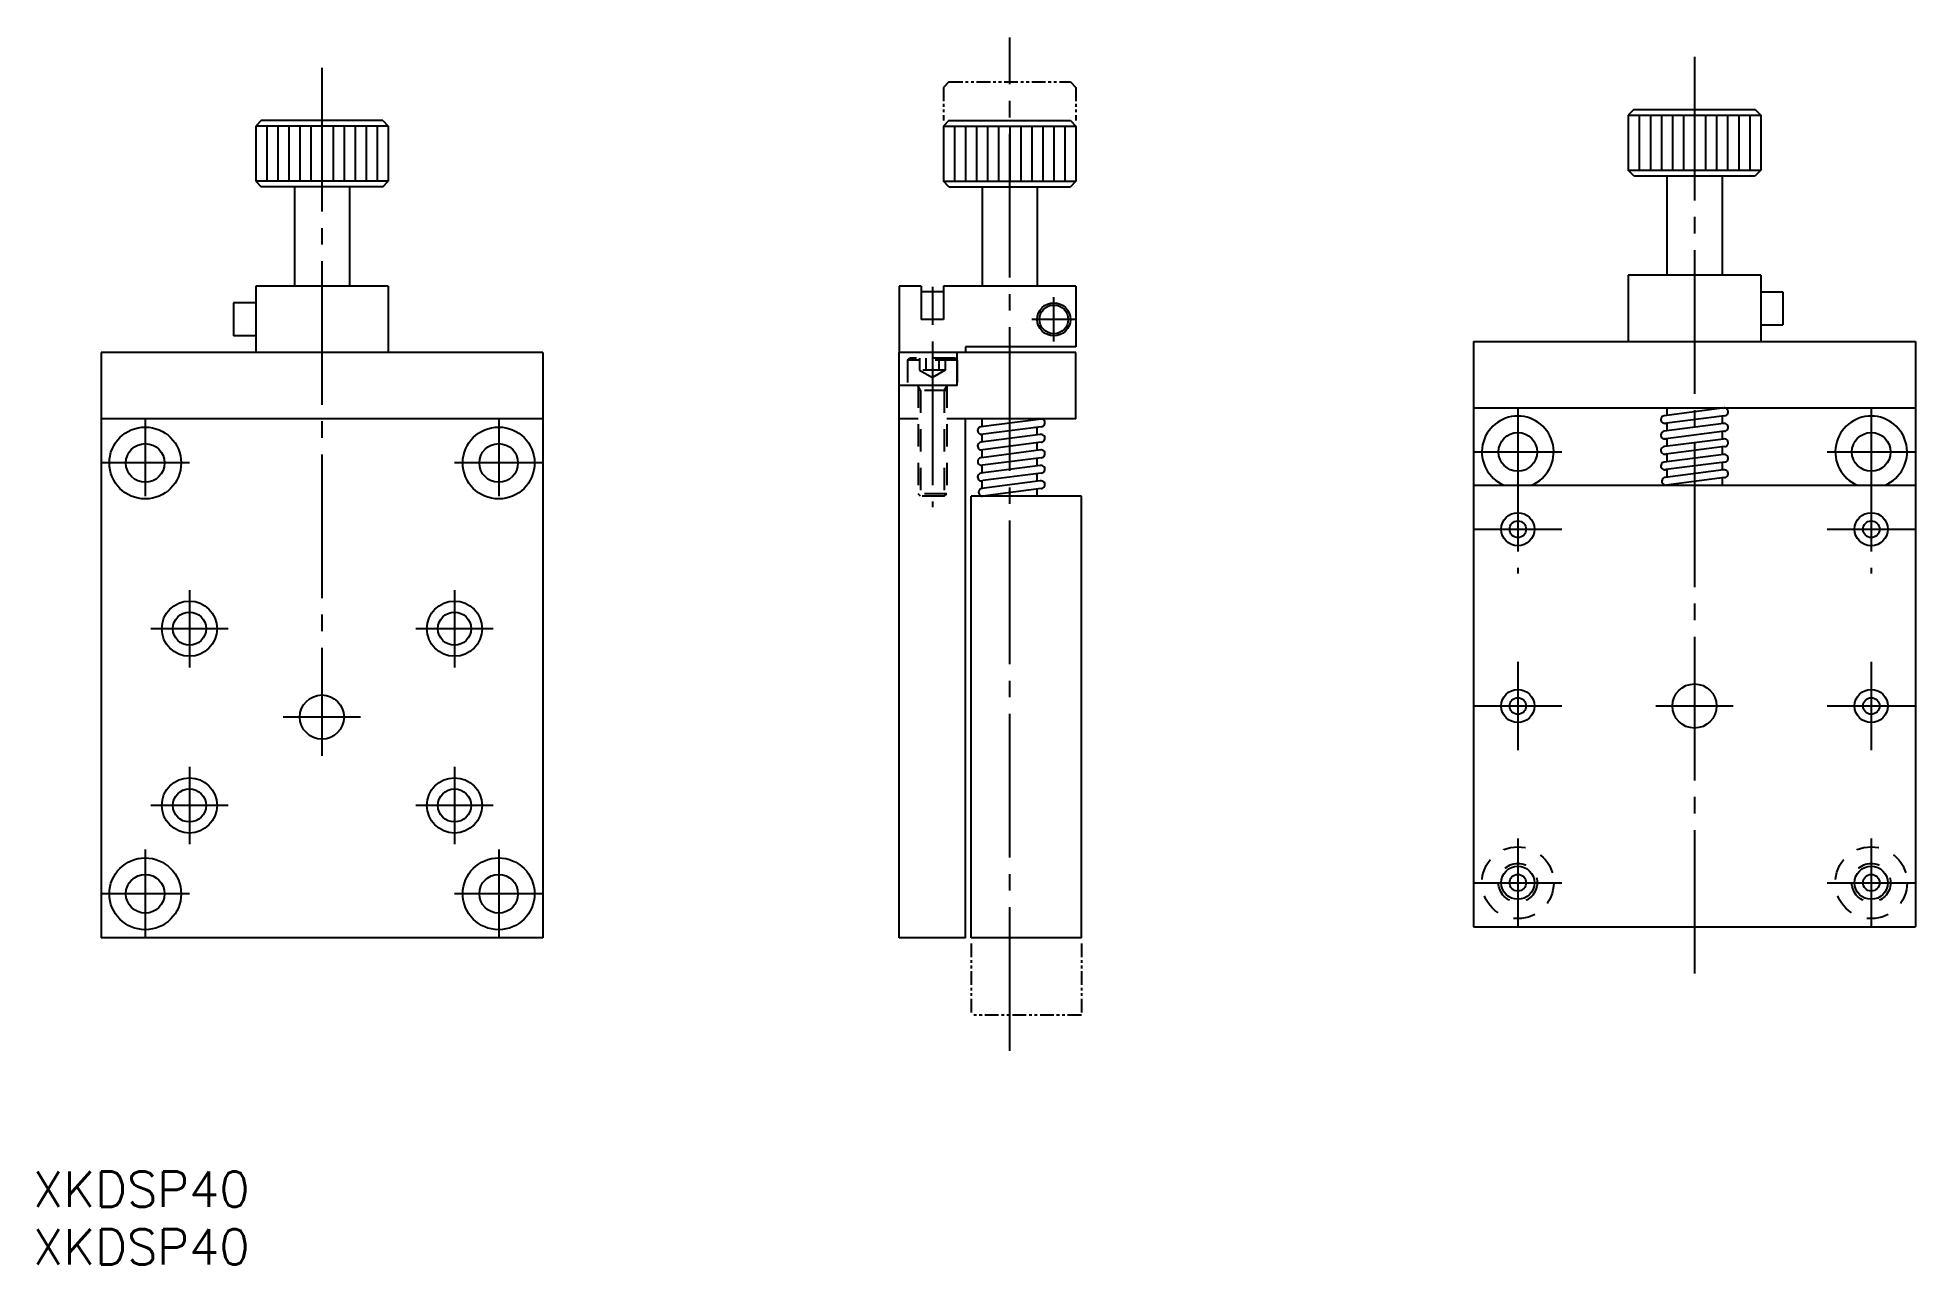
# Model space of a CAD drawing. Extents: x 177 to 347, y 210 to 321.
import ezdxf

# ---------------------------------------------------------------- set-up
doc = ezdxf.new("R2010")
doc.units = 0
for name, pattern in [('CENTER', [17.5, 13, -1.5, 1.5, -1.5]), ('DASHED', [3.5, 2, -1.5]), ('PHANTOM', [2.5, 1.25, -0.25, 0.25, -0.25, 0.25, -0.25])]:
    doc.linetypes.add(name, pattern=pattern)
doc.layers.get('0').update_dxf_attribs({"linetype": 'CONTINUOUS'})
doc.layers.add('CENTER', color=1, linetype='CENTER')
doc.styles.get("Standard").update_dxf_attribs({"font": 'txt.shx', "bigfont": '@extfont2.shx'})

# ---------------------------------------------------------------- blocks, each defined once
blk = doc.blocks.new('*U60')
at = {"color": 7, "linetype": 'CONTINUOUS'}
blk.add_text('XKDSP40', height=3.2, dxfattribs=at).set_placement((82.52, 151.19))
blk = doc.blocks.new('*U61')
at = {"color": 7, "linetype": 'CONTINUOUS'}
blk.add_text('XKDSP40', height=3.2, dxfattribs=at).set_placement((82.52, 145.97))

msp = doc.modelspace()

# ---------------------------------------------------------------- linework, layer by layer
at = {"color": 3, "linetype": 'PHANTOM'}
for p, q in [((259.3, 316.67), (258.8, 316.17)), ((259.3, 316.67), (270.3, 316.67)), ((270.3, 316.67), (270.8, 316.17)), ((258.8, 316.17), (258.8, 313.17)), ((270.8, 316.17), (270.8, 313.17)), ((261.3, 238.67), (261.3, 232.17)), ((271.3, 238.67), (271.3, 232.17)), ((271.3, 232.17), (261.3, 232.17))]:
    msp.add_line(p, q, dxfattribs=at)
at = {"color": 7, "linetype": 'CONTINUOUS'}
for p, q in [((197.03, 313.17), (196.53, 312.67)), ((208.03, 313.17), (197.03, 313.17)), ((208.03, 313.17), (208.53, 312.67)), ((259.3, 313.17), (258.8, 312.67)), ((259.3, 313.17), (270.3, 313.17)), ((270.3, 313.17), (270.8, 312.67)), ((321.31, 314.17), (320.81, 313.67)), ((320.81, 313.67), (320.81, 308.67)), ((320.81, 313.67), (332.81, 313.67)), ((321.31, 314.17), (332.31, 314.17)), ((332.31, 314.17), (332.81, 313.67)), ((332.81, 313.67), (332.81, 308.67)), ((196.53, 312.67), (196.53, 307.67)), ((208.53, 312.67), (196.53, 312.67)), ((208.53, 312.67), (208.53, 307.67)), ((258.8, 312.67), (258.8, 307.67)), ((258.8, 312.67), (270.8, 312.67)), ((270.8, 312.67), (270.8, 307.67)), ((321.31, 308.17), (320.81, 308.67)), ((320.81, 308.67), (332.81, 308.67)), ((321.31, 308.17), (332.31, 308.17)), ((324.31, 308.17), (324.31, 299.17)), ((329.31, 308.17), (329.31, 299.17)), ((332.81, 308.67), (332.31, 308.17)), ((196.53, 307.67), (197.03, 307.17)), ((208.53, 307.67), (196.53, 307.67)), ((208.03, 307.17), (197.03, 307.17)), ((200.03, 307.17), (200.03, 298.17)), ((205.03, 307.17), (205.03, 298.17)), ((208.03, 307.17), (208.53, 307.67)), ((259.3, 307.17), (258.8, 307.67)), ((258.8, 307.67), (270.8, 307.67)), ((259.3, 307.17), (270.3, 307.17)), ((262.3, 307.17), (262.3, 298.17)), ((267.3, 307.17), (267.3, 298.17)), ((270.8, 307.67), (270.3, 307.17)), ((208.53, 298.17), (196.53, 298.17)), ((196.53, 298.17), (196.53, 292.17)), ((208.53, 298.17), (208.53, 292.17)), ((256.8, 298.17), (254.8, 298.17)), ((254.8, 298.17), (254.8, 292.17)), ((256.8, 298.17), (256.8, 295.17)), ((258.8, 297.67), (256.8, 297.67)), ((270.8, 298.17), (258.8, 298.17)), ((258.8, 298.17), (258.8, 295.17)), ((270.8, 298.17), (270.8, 292.67)), ((332.81, 299.17), (320.81, 299.17)), ((320.81, 299.17), (320.81, 293.17)), ((332.81, 299.17), (332.81, 293.17)), ((332.81, 297.67), (334.81, 297.67)), ((334.81, 297.67), (334.81, 294.67)), ((196.53, 296.67), (194.53, 296.67)), ((194.53, 296.67), (194.53, 293.67)), ((258.8, 295.17), (256.8, 295.17)), ((332.81, 294.67), (334.81, 294.67)), ((196.53, 293.67), (194.53, 293.67)), ((270.8, 292.67), (260.8, 292.67)), ((260.8, 292.67), (260.8, 292.17)), ((306.81, 293.17), (306.81, 240.17)), ((306.81, 293.17), (346.81, 293.17)), ((346.81, 293.17), (346.81, 240.17)), ((182.53, 292.17), (182.53, 239.17)), ((222.53, 292.17), (182.53, 292.17)), ((222.53, 292.17), (222.53, 239.17)), ((270.8, 292.17), (254.8, 292.17)), ((254.8, 239.17), (254.8, 292.17)), ((260.05, 289.17), (260.05, 292.17)), ((270.8, 286.17), (270.8, 292.17)), ((260.05, 289.17), (254.8, 289.17)), ((222.53, 286.17), (182.53, 286.17)), ((256.5, 286.17), (254.8, 286.17)), ((270.8, 286.17), (259.1, 286.17)), ((260.8, 239.17), (260.8, 286.17)), ((267.65, 286.15), (262.2, 285.45)), ((262.3, 285.46), (262.3, 286.17)), ((306.81, 287.17), (346.81, 287.17)), ((329.51, 287.15), (324.07, 286.45)), ((329.51, 286.45), (324.07, 285.75)), ((329.43, 285.74), (324.07, 285.05)), ((324.31, 287.17), (324.31, 286.48)), ((324.31, 285.78), (324.31, 285.08)), ((329.31, 286.43), (329.31, 285.73)), ((267.65, 285.45), (262.2, 284.75)), ((267.56, 284.74), (262.2, 284.05)), ((262.3, 284.06), (262.3, 284.76)), ((267.65, 284.05), (262.36, 283.37)), ((267.3, 284.71), (267.3, 285.41)), ((267.3, 283.31), (267.3, 284.01)), ((324.1, 284.35), (324.07, 284.35)), ((329.42, 284.34), (324.11, 283.65)), ((329.51, 285.05), (324.22, 284.37)), ((324.31, 284.38), (324.31, 283.68)), ((329.31, 285.03), (329.31, 284.33)), ((267.65, 283.35), (262.25, 282.65)), ((262.3, 282.66), (262.3, 283.36)), ((267.65, 282.65), (262.34, 281.97)), ((267.3, 281.91), (267.3, 282.61)), ((324.11, 282.96), (324.07, 282.95)), ((329.43, 282.94), (324.07, 282.25)), ((329.51, 283.65), (324.2, 282.97)), ((324.31, 282.98), (324.31, 282.28)), ((329.31, 283.63), (329.31, 282.93)), ((267.56, 281.94), (262.2, 281.25)), ((262.3, 281.26), (262.3, 281.96)), ((267.65, 281.25), (262.36, 280.57)), ((267.3, 280.51), (267.3, 281.21)), ((324.1, 281.55), (324.07, 281.55)), ((329.43, 281.54), (324.16, 280.86)), ((329.51, 282.25), (324.22, 281.57)), ((329.51, 280.85), (324.25, 280.17)), ((324.31, 281.58), (324.31, 280.88)), ((329.31, 282.23), (329.31, 281.53)), ((329.31, 280.83), (329.31, 280.17)), ((271.3, 279.17), (261.3, 279.17)), ((261.3, 239.17), (261.3, 279.17)), ((267.56, 280.54), (262.29, 279.86)), ((262.3, 279.86), (262.3, 280.56)), ((267.65, 279.85), (262.38, 279.17)), ((267.3, 279.17), (267.3, 279.81)), ((271.3, 239.17), (271.3, 279.17)), ((306.81, 280.17), (346.81, 280.17)), ((324.31, 280.18), (324.31, 280.17)), ((306.81, 240.17), (346.81, 240.17)), ((222.53, 239.17), (182.53, 239.17)), ((260.8, 239.17), (254.8, 239.17)), ((271.3, 239.17), (261.3, 239.17))]:
    msp.add_line(p, q, dxfattribs=at)
at = {"color": 3, "linetype": 'CONTINUOUS'}
for p, q in [((321.81, 313.67), (321.81, 308.67)), ((322.81, 313.67), (322.81, 308.67)), ((323.81, 313.67), (323.81, 308.67)), ((324.81, 313.67), (324.81, 308.67)), ((325.81, 313.67), (325.81, 308.67)), ((326.81, 313.67), (326.81, 308.67)), ((327.81, 313.67), (327.81, 308.67)), ((328.81, 313.67), (328.81, 308.67)), ((329.81, 313.67), (329.81, 308.67)), ((330.81, 313.67), (330.81, 308.67)), ((331.81, 313.67), (331.81, 308.67)), ((197.53, 312.67), (197.53, 307.67)), ((198.53, 312.67), (198.53, 307.67)), ((199.53, 312.67), (199.53, 307.67)), ((200.53, 312.67), (200.53, 307.67)), ((201.53, 312.67), (201.53, 307.67)), ((202.53, 312.67), (202.53, 307.67)), ((203.53, 312.67), (203.53, 307.67)), ((204.53, 312.67), (204.53, 307.67)), ((205.53, 312.67), (205.53, 307.67)), ((206.53, 312.67), (206.53, 307.67)), ((207.53, 312.67), (207.53, 307.67)), ((259.8, 312.67), (259.8, 307.67)), ((260.8, 312.67), (260.8, 307.67)), ((261.8, 312.67), (261.8, 307.67)), ((262.8, 312.67), (262.8, 307.67)), ((263.8, 312.67), (263.8, 307.67)), ((264.8, 312.67), (264.8, 307.67)), ((265.8, 312.67), (265.8, 307.67)), ((266.8, 312.67), (266.8, 307.67)), ((267.8, 312.67), (267.8, 307.67)), ((268.8, 312.67), (268.8, 307.67)), ((269.8, 312.67), (269.8, 307.67))]:
    msp.add_line(p, q, dxfattribs=at)
at = {"color": 3, "linetype": 'DASHED'}
for p, q in [((255.55, 291.47), (255.75, 291.67)), ((260.05, 291.47), (255.55, 291.47)), ((255.55, 291.47), (255.55, 289.17)), ((259.85, 291.67), (255.75, 291.67)), ((256.64, 291.67), (256.64, 290.57)), ((257.22, 291.67), (257.22, 290.57)), ((258.38, 291.67), (258.38, 290.57)), ((258.95, 291.67), (258.95, 290.57)), ((260.05, 291.47), (259.85, 291.67)), ((260.05, 291.47), (260.05, 289.17)), ((260.05, 289.17), (255.55, 289.17)), ((256.5, 289.17), (256.5, 279.39)), ((256.72, 288.72), (256.5, 289.11)), ((256.64, 290.57), (257.8, 289.9)), ((258.95, 290.57), (256.64, 290.57)), ((258.95, 290.57), (257.8, 289.9)), ((258.87, 288.72), (259.1, 289.11)), ((259.1, 289.17), (259.1, 279.39)), ((259.1, 288.72), (256.5, 288.72)), ((256.72, 288.72), (256.72, 279.17)), ((258.87, 288.72), (258.87, 279.17)), ((258.87, 287.58), (258.87, 287.58)), ((258.87, 286.44), (258.87, 286.44)), ((256.72, 279.17), (256.5, 279.39)), ((259.1, 279.39), (256.5, 279.39)), ((258.87, 279.17), (256.72, 279.17)), ((258.87, 279.17), (259.1, 279.39))]:
    msp.add_line(p, q, dxfattribs=at)
at = {"color": 7, "linetype": 'CONTINUOUS'}
for centre, radius in [((268.8, 295.17), 1.5), ((186.53, 282.17), 3.25), ((218.53, 282.17), 3.25), ((310.81, 276.17), 0.75), ((342.81, 276.17), 0.75), ((190.53, 267.17), 2.5), ((214.53, 267.17), 2.5), ((326.81, 260.17), 2), ((202.53, 259.17), 2), ((310.81, 260.17), 0.75), ((342.81, 260.17), 0.75), ((190.53, 251.17), 2.5), ((214.53, 251.17), 2.5), ((186.53, 243.17), 3.25), ((218.53, 243.17), 3.25), ((310.81, 244.17), 0.75), ((342.81, 244.17), 0.75)]:
    msp.add_circle(centre, radius, dxfattribs=at)
at = {"color": 3, "linetype": 'CONTINUOUS'}
for centre, radius in [((268.8, 295.17), 1.3), ((310.81, 283.17), 1.75), ((342.81, 283.17), 1.75), ((186.53, 282.17), 1.75), ((218.53, 282.17), 1.75), ((310.81, 276.17), 1.5), ((342.81, 276.17), 1.5), ((190.53, 267.17), 1.5), ((214.53, 267.17), 1.5), ((310.81, 260.17), 1.5), ((342.81, 260.17), 1.5), ((190.53, 251.17), 1.5), ((214.53, 251.17), 1.5), ((186.53, 243.17), 1.75), ((218.53, 243.17), 1.75), ((310.81, 244.17), 1.5), ((342.81, 244.17), 1.5)]:
    msp.add_circle(centre, radius, dxfattribs=at)
at = {"color": 7, "linetype": 'DASHED'}
for centre in [(310.81, 244.17), (342.81, 244.17)]:
    msp.add_circle(centre, 3.25, dxfattribs=at)
at = {"color": 3, "linetype": 'DASHED'}
for centre in [(310.81, 244.17), (342.81, 244.17)]:
    msp.add_circle(centre, 1.75, dxfattribs=at)
at = {"color": 7, "linetype": 'CONTINUOUS'}
for centre, radius, start, end in [((267.65, 285.8), 0.35, 270, 104.7115), ((310.81, 283.17), 3.25, 292.6199, 247.3801), ((324.11, 286.1), 0.35, 97.3557, 287.7655), ((329.51, 286.8), 0.35, 270, 104.7115), ((329.51, 285.4), 0.35, 270, 104.7115), ((342.81, 283.17), 3.25, 292.6199, 247.3801), ((262.25, 285.1), 0.35, 97.3557, 287.7655), ((262.25, 283.7), 0.35, 97.3557, 287.7655), ((267.65, 284.4), 0.35, 270, 104.7115), ((324.11, 284.7), 0.35, 97.3557, 287.7655), ((329.51, 284), 0.35, 270.0591, 105.6413), ((262.25, 282.31), 0.35, 86.9547, 284.7115), ((267.65, 283), 0.35, 270, 104.7115), ((324.11, 283.31), 0.35, 86.9547, 284.7115), ((329.51, 282.6), 0.35, 270, 104.7115), ((262.25, 280.9), 0.35, 97.3557, 287.7655), ((267.65, 281.6), 0.35, 270, 104.7115), ((324.11, 281.9), 0.35, 97.3557, 287.7655), ((324.2, 280.52), 0.35, 97.3557, 287.7655), ((329.51, 281.2), 0.35, 270, 104.7115), ((262.34, 279.52), 0.35, 97.3557, 287.7655), ((267.65, 280.2), 0.35, 270, 104.7115)]:
    msp.add_arc(centre, radius, start, end, dxfattribs=at)
at = {"layer": 'CENTER', "color": 1, "linetype": 'CENTER'}
for p, q in [((264.8, 228.96), (264.8, 320.68)), ((326.81, 318.94), (326.81, 235.37)), ((202.53, 317.94), (202.53, 255.67)), ((257.8, 298.13), (257.8, 294.67)), ((268.8, 293.17), (268.8, 297.17)), ((270.8, 295.17), (266.8, 295.17)), ((257.8, 293.17), (257.8, 278.17)), ((186.53, 286.17), (186.53, 279.17)), ((218.53, 286.17), (218.53, 279.17)), ((310.81, 287.17), (310.81, 272.17)), ((342.81, 287.17), (342.81, 272.17)), ((306.81, 283.17), (314.81, 283.17)), ((338.81, 283.17), (346.81, 283.17)), ((190.53, 282.17), (182.53, 282.17)), ((222.53, 282.17), (214.53, 282.17)), ((306.81, 276.17), (314.81, 276.17)), ((338.81, 276.17), (346.81, 276.17)), ((190.53, 270.67), (190.53, 263.67)), ((214.53, 270.67), (214.53, 263.67)), ((194.03, 267.17), (187.03, 267.17)), ((218.03, 267.17), (211.03, 267.17)), ((310.81, 264.17), (310.81, 256.17)), ((342.81, 264.17), (342.81, 256.17)), ((306.81, 260.17), (314.81, 260.17)), ((323.31, 260.17), (330.31, 260.17)), ((338.81, 260.17), (346.81, 260.17)), ((206.03, 259.17), (199.03, 259.17)), ((190.53, 254.67), (190.53, 247.67)), ((214.53, 254.67), (214.53, 247.67)), ((194.03, 251.17), (187.03, 251.17)), ((218.03, 251.17), (211.03, 251.17)), ((186.53, 247.17), (186.53, 239.17)), ((218.53, 247.17), (218.53, 239.17)), ((310.81, 248.17), (310.81, 240.17)), ((342.81, 248.17), (342.81, 240.17)), ((190.53, 243.17), (182.53, 243.17)), ((190.53, 243.17), (182.53, 243.17)), ((222.53, 243.17), (214.53, 243.17)), ((222.53, 243.17), (214.53, 243.17)), ((306.81, 244.17), (314.81, 244.17)), ((338.81, 244.17), (346.81, 244.17))]:
    msp.add_line(p, q, dxfattribs=at)

# ---------------------------------------------------------------- block references
at = {"color": 7, "linetype": 'CONTINUOUS'}
for name in ['*U60', '*U61']:
    msp.add_blockref(name, (93.85, 63.65), dxfattribs=at)

doc.saveas('drawing.dxf')
